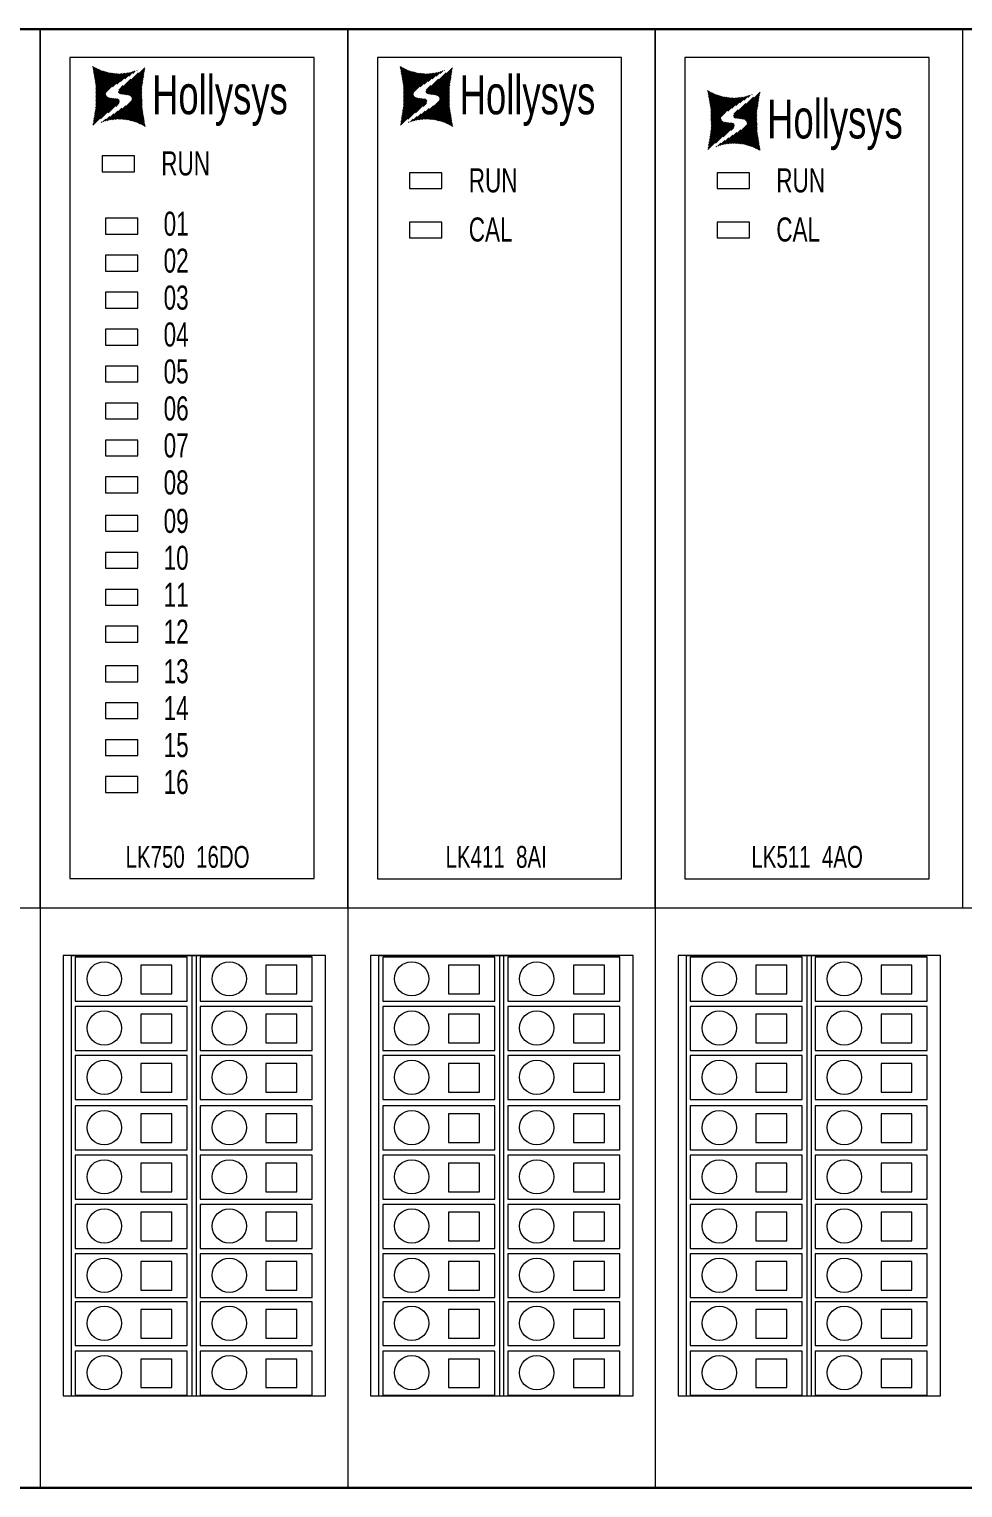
# Model space of a CAD drawing. Header units: millimetres. Extents: x 33157 to 59611, y -29750 to 1750.
# Drawn here: x 58746.7 to 58852.9, y 999.8 to 1165.8 of the extents above; entities that cross this region are included whole.
import ezdxf

# ---------------------------------------------------------------- set-up
doc = ezdxf.new("R2010")
doc.units = ezdxf.units.MM
doc.layers.get('0').update_dxf_attribs({"lineweight": 18})
doc.layers.add('细实线', color=7, linetype='Continuous', lineweight=20)
doc.styles.add('HZ', font='arial.ttf')

# ---------------------------------------------------------------- blocks, each defined once
blk = doc.blocks.new('*X24')
at = {"color": 0}
for p, q in [((53700.41, 1086.01), (53701.82, 1087.42)), ((53700.43, 1085.88), (53702.69, 1088.14)), ((53700.5, 1085.8), (53703.43, 1088.72)), ((53700.61, 1085.76), (53703.4, 1088.54)), ((53700.74, 1085.74), (53703.37, 1088.36)), ((53700.88, 1085.72), (53703.34, 1088.18)), ((53701.01, 1085.7), (53703.31, 1088)), ((53701.15, 1085.69), (53703.28, 1087.82)), ((53701.28, 1085.67), (53703.26, 1087.64)), ((53701.42, 1085.65), (53703.23, 1087.46)), ((53699.81, 1082.83), (53703.08, 1086.1)), ((53699.98, 1082.85), (53703.08, 1085.95)), ((53700.15, 1082.87), (53703.08, 1085.8)), ((53700.32, 1082.88), (53703.08, 1085.65)), ((53700.44, 1086.2), (53700.95, 1086.7)), ((53701.54, 1085.63), (53703.2, 1087.28)), ((53701.66, 1085.59), (53703.17, 1087.1)), ((53701.75, 1085.53), (53703.14, 1086.92)), ((53701.83, 1085.46), (53703.11, 1086.74)), ((53701.9, 1085.38), (53703.08, 1086.56)), ((53701.94, 1085.27), (53703.08, 1086.4)), ((53701.95, 1085.12), (53703.08, 1086.25)), ((53699.47, 1082.8), (53700.79, 1084.11)), ((53699.64, 1082.82), (53701.25, 1084.42)), ((53700.48, 1082.89), (53703.08, 1085.5)), ((53700.62, 1082.88), (53703.08, 1085.35)), ((53700.75, 1082.87), (53703.09, 1085.2)), ((53700.89, 1082.85), (53703.09, 1085.05)), ((53701.03, 1082.84), (53703.09, 1084.9)), ((53701.17, 1082.83), (53703.09, 1084.74)), ((53701.31, 1082.82), (53703.09, 1084.59)), ((53701.45, 1082.8), (53703.09, 1084.44)), ((53701.58, 1082.78), (53703.09, 1084.29)), ((53701.69, 1082.74), (53703.11, 1084.16)), ((53701.81, 1082.71), (53703.13, 1084.03)), ((53698.43, 1082.51), (53698.5, 1082.58)), ((53698.64, 1082.57), (53698.96, 1082.89)), ((53698.86, 1082.64), (53699.41, 1083.19)), ((53699.07, 1082.7), (53699.87, 1083.5)), ((53699.29, 1082.76), (53700.33, 1083.81)), ((53701.93, 1082.68), (53703.15, 1083.9)), ((53702.05, 1082.64), (53703.17, 1083.77)), ((53702.17, 1082.61), (53703.2, 1083.64)), ((53702.29, 1082.58), (53703.22, 1083.51)), ((53702.4, 1082.54), (53703.24, 1083.38)), ((53702.52, 1082.51), (53703.26, 1083.25)), ((53702.62, 1082.46), (53703.28, 1083.12)), ((53702.72, 1082.41), (53703.31, 1082.99)), ((53702.82, 1082.36), (53703.33, 1082.86)), ((53702.93, 1082.31), (53703.35, 1082.73)), ((53703.03, 1082.26), (53703.37, 1082.6)), ((53703.13, 1082.21), (53703.39, 1082.47)), ((53703.23, 1082.16), (53703.42, 1082.34)), ((53703.33, 1082.1), (53703.44, 1082.21)), ((53703.43, 1082.05), (53703.46, 1082.08))]:
    blk.add_line(p, q, dxfattribs=at)
blk = doc.blocks.new('*X25')
at = {"color": 0}
for p, q in [((53697.47, 1088.84), (53697.51, 1088.88)), ((53697.49, 1088.71), (53697.61, 1088.83)), ((53697.52, 1088.58), (53697.71, 1088.77)), ((53697.54, 1088.45), (53697.81, 1088.72)), ((53697.56, 1088.32), (53697.92, 1088.67)), ((53697.58, 1088.19), (53698.02, 1088.62)), ((53697.6, 1088.06), (53698.12, 1088.57)), ((53697.63, 1087.93), (53698.22, 1088.52)), ((53697.65, 1087.8), (53698.32, 1088.47)), ((53697.67, 1087.67), (53698.42, 1088.42)), ((53697.69, 1087.54), (53698.54, 1088.39)), ((53697.71, 1087.41), (53698.66, 1088.36)), ((53697.74, 1087.28), (53698.78, 1088.32)), ((53697.76, 1087.15), (53698.9, 1088.29)), ((53697.78, 1087.02), (53699.01, 1088.26)), ((53697.8, 1086.89), (53699.13, 1088.22)), ((53697.82, 1086.76), (53699.25, 1088.19)), ((53697.84, 1086.62), (53699.37, 1088.15)), ((53697.84, 1086.47), (53699.5, 1088.13)), ((53697.84, 1086.32), (53699.64, 1088.12)), ((53697.84, 1086.17), (53699.78, 1088.11)), ((53697.84, 1086.02), (53699.92, 1088.09)), ((53697.84, 1085.87), (53700.05, 1088.08)), ((53697.84, 1085.72), (53700.19, 1088.07)), ((53697.84, 1085.57), (53700.33, 1088.06)), ((53697.84, 1085.42), (53700.47, 1088.04)), ((53697.85, 1084.81), (53701.14, 1088.11)), ((53697.85, 1084.96), (53700.97, 1088.09)), ((53697.85, 1085.12), (53700.81, 1088.07)), ((53697.85, 1085.27), (53700.64, 1088.06)), ((53699.75, 1086.56), (53701.31, 1088.12)), ((53700.21, 1086.87), (53701.48, 1088.14)), ((53700.66, 1087.17), (53701.67, 1088.18)), ((53701.12, 1087.48), (53701.89, 1088.25)), ((53701.58, 1087.79), (53702.1, 1088.31)), ((53702.04, 1088.09), (53702.32, 1088.37)), ((53702.5, 1088.4), (53702.53, 1088.44)), ((53697.85, 1084.66), (53698.98, 1085.79)), ((53697.85, 1084.51), (53698.99, 1085.65)), ((53697.5, 1082.19), (53700.44, 1085.13)), ((53697.53, 1082.37), (53700.33, 1085.18)), ((53697.56, 1082.55), (53700.21, 1085.2)), ((53697.58, 1082.73), (53700.07, 1085.21)), ((53697.61, 1082.91), (53699.93, 1085.23)), ((53697.64, 1083.09), (53699.8, 1085.25)), ((53697.67, 1083.27), (53699.67, 1085.27)), ((53697.7, 1083.45), (53699.53, 1085.28)), ((53697.73, 1083.63), (53699.4, 1085.31)), ((53697.75, 1083.81), (53699.29, 1085.34)), ((53697.78, 1083.99), (53699.19, 1085.4)), ((53697.81, 1084.17), (53699.1, 1085.46)), ((53697.84, 1084.35), (53699.04, 1085.55)), ((53698.36, 1082.9), (53700.5, 1085.04)), ((53699.23, 1083.62), (53700.52, 1084.91)), ((53700.1, 1084.34), (53700.46, 1084.7))]:
    blk.add_line(p, q, dxfattribs=at)
blk = doc.blocks.new('lk710')
at = {"layer": '细实线'}
for points in [[(53691.51, 1093.13), (53691.51, 993.13), (53726.51, 993.13), (53726.51, 1093.13)], [(53694.88, 1089.9), (53694.88, 996.45), (53722.68, 996.45), (53722.68, 1089.9)], [(53698.55, 1078.7), (53698.55, 1076.9), (53702.23, 1076.9), (53702.23, 1078.7)], [(53698.92, 1071.6), (53698.92, 1069.8), (53702.6, 1069.8), (53702.6, 1071.6)], [(53698.92, 1067.39), (53698.92, 1065.59), (53702.6, 1065.59), (53702.6, 1067.39)], [(53698.92, 1063.19), (53698.92, 1061.39), (53702.6, 1061.39), (53702.6, 1063.19)], [(53698.92, 1058.98), (53698.92, 1057.18), (53702.6, 1057.18), (53702.6, 1058.98)], [(53698.92, 1054.78), (53698.92, 1052.97), (53702.6, 1052.97), (53702.6, 1054.78)], [(53698.92, 1050.57), (53698.92, 1048.77), (53702.6, 1048.77), (53702.6, 1050.57)], [(53698.92, 1046.37), (53698.92, 1044.56), (53702.6, 1044.56), (53702.6, 1046.37)], [(53698.92, 1042.16), (53698.92, 1040.36), (53702.6, 1040.36), (53702.6, 1042.16)], [(53698.92, 1037.78), (53698.92, 1035.98), (53702.6, 1035.98), (53702.6, 1037.78)], [(53698.92, 1033.57), (53698.92, 1031.77), (53702.6, 1031.77), (53702.6, 1033.57)], [(53698.92, 1029.37), (53698.92, 1027.57), (53702.6, 1027.57), (53702.6, 1029.37)], [(53698.92, 1025.16), (53698.92, 1023.36), (53702.6, 1023.36), (53702.6, 1025.16)], [(53698.92, 1020.67), (53698.92, 1018.87), (53702.6, 1018.87), (53702.6, 1020.67)], [(53698.92, 1016.46), (53698.92, 1014.66), (53702.6, 1014.66), (53702.6, 1016.46)], [(53698.92, 1012.26), (53698.92, 1010.46), (53702.6, 1010.46), (53702.6, 1012.26)], [(53698.92, 1008.05), (53698.92, 1006.25), (53702.6, 1006.25), (53702.6, 1008.05)]]:
    blk.add_lwpolyline(points, close=True, dxfattribs=at)
at = {"color": 0}
for name in ['*X25', '*X24']:
    blk.add_blockref(name, (0, 0), dxfattribs=at)
at = {"color": 7, "linetype": 'Continuous', "style": 'HZ', "width": 0.67}
for s, height, p in [('Hollysys', 4.432, (53704.24, 1083.44)), ('RUN', 2.737, (53705.28, 1076.48)), ('01', 2.737, (53705.55, 1069.62)), ('02', 2.737, (53705.55, 1065.41)), ('03', 2.737, (53705.55, 1061.21)), ('04', 2.737, (53705.55, 1057)), ('05', 2.737, (53705.55, 1052.8)), ('06', 2.737, (53705.55, 1048.59)), ('07', 2.737, (53705.55, 1044.39)), ('08', 2.737, (53705.55, 1040.18)), ('09', 2.737, (53705.55, 1035.8)), ('10', 2.737, (53705.55, 1031.59)), ('11', 2.737, (53705.55, 1027.39)), ('12', 2.737, (53705.55, 1023.18)), ('13', 2.737, (53705.55, 1018.69)), ('14', 2.737, (53705.55, 1014.48)), ('15', 2.737, (53705.55, 1010.28)), ('16', 2.737, (53705.55, 1006.07))]:
    blk.add_text(s, height=height, dxfattribs=at).set_placement(p)
at = {"color": 7, "linetype": 'Continuous', "insert": (53701.22, 997.65), "char_height": 2.4883, "width": 20.7552, "attachment_point": 7, "style": 'HZ'}
blk.add_mtext('{\\W0.67;LK710  16DO}', dxfattribs=at)
blk = doc.blocks.new('*X66')
at = {"color": 0}
for p, q in [((53995.5, 1086.4), (53998.43, 1089.33)), ((53995.61, 1086.36), (53998.4, 1089.15)), ((53995.74, 1086.34), (53998.37, 1088.97)), ((53995.41, 1086.61), (53996.82, 1088.02)), ((53995.43, 1086.48), (53997.69, 1088.74)), ((53995.44, 1086.8), (53995.95, 1087.3)), ((53995.88, 1086.32), (53998.34, 1088.79)), ((53996.01, 1086.31), (53998.31, 1088.61)), ((53996.15, 1086.29), (53998.28, 1088.43)), ((53996.28, 1086.27), (53998.26, 1088.25)), ((53996.42, 1086.26), (53998.23, 1088.07)), ((53996.54, 1086.23), (53998.2, 1087.89)), ((53996.66, 1086.19), (53998.17, 1087.71)), ((53996.75, 1086.14), (53998.14, 1087.53)), ((53996.83, 1086.07), (53998.11, 1087.35)), ((53994.81, 1083.44), (53998.08, 1086.71)), ((53994.98, 1083.45), (53998.08, 1086.56)), ((53995.15, 1083.47), (53998.08, 1086.4)), ((53995.32, 1083.49), (53998.08, 1086.25)), ((53995.48, 1083.5), (53998.08, 1086.1)), ((53995.62, 1083.48), (53998.08, 1085.95)), ((53995.75, 1083.47), (53998.09, 1085.8)), ((53995.89, 1083.46), (53998.09, 1085.65)), ((53996.9, 1085.98), (53998.08, 1087.17)), ((53996.94, 1085.87), (53998.08, 1087.01)), ((53996.95, 1085.72), (53998.08, 1086.86)), ((53994.07, 1083.3), (53994.87, 1084.1)), ((53994.29, 1083.37), (53995.33, 1084.41)), ((53994.47, 1083.4), (53995.79, 1084.72)), ((53994.64, 1083.42), (53996.25, 1085.02)), ((53996.03, 1083.45), (53998.09, 1085.5)), ((53996.17, 1083.43), (53998.09, 1085.35)), ((53996.31, 1083.42), (53998.09, 1085.2)), ((53996.45, 1083.41), (53998.09, 1085.05)), ((53996.58, 1083.38), (53998.09, 1084.9)), ((53996.69, 1083.35), (53998.11, 1084.76)), ((53996.81, 1083.31), (53998.13, 1084.63)), ((53996.93, 1083.28), (53998.15, 1084.5)), ((53997.05, 1083.25), (53998.17, 1084.37)), ((53997.17, 1083.21), (53998.2, 1084.24)), ((53997.29, 1083.18), (53998.22, 1084.11)), ((53997.4, 1083.15), (53998.24, 1083.98)), ((53993.43, 1083.11), (53993.5, 1083.18)), ((53993.64, 1083.18), (53993.96, 1083.49)), ((53993.86, 1083.24), (53994.41, 1083.8)), ((53997.52, 1083.11), (53998.26, 1083.85)), ((53997.62, 1083.06), (53998.28, 1083.72)), ((53997.72, 1083.01), (53998.31, 1083.59)), ((53997.82, 1082.96), (53998.33, 1083.46)), ((53997.93, 1082.91), (53998.35, 1083.33)), ((53998.03, 1082.86), (53998.37, 1083.21)), ((53998.13, 1082.81), (53998.39, 1083.08)), ((53998.23, 1082.76), (53998.42, 1082.95)), ((53998.33, 1082.71), (53998.44, 1082.82)), ((53998.43, 1082.66), (53998.46, 1082.69))]:
    blk.add_line(p, q, dxfattribs=at)
blk = doc.blocks.new('*X67')
at = {"color": 0}
for p, q in [((53992.47, 1089.44), (53992.51, 1089.48)), ((53992.49, 1089.31), (53992.61, 1089.43)), ((53992.52, 1089.18), (53992.71, 1089.38)), ((53992.54, 1089.05), (53992.81, 1089.33)), ((53992.56, 1088.92), (53992.92, 1089.28)), ((53992.58, 1088.79), (53993.02, 1089.23)), ((53992.6, 1088.66), (53993.12, 1089.18)), ((53992.63, 1088.53), (53993.22, 1089.13)), ((53992.65, 1088.4), (53993.32, 1089.08)), ((53992.67, 1088.27), (53993.42, 1089.03)), ((53992.69, 1088.14), (53993.54, 1088.99)), ((53992.71, 1088.01), (53993.66, 1088.96)), ((53997.04, 1088.7), (53997.32, 1088.98)), ((53997.5, 1089), (53997.53, 1089.04)), ((53992.74, 1087.88), (53993.78, 1088.93)), ((53992.76, 1087.75), (53993.9, 1088.89)), ((53992.78, 1087.62), (53994.01, 1088.86)), ((53992.8, 1087.49), (53994.13, 1088.83)), ((53992.82, 1087.36), (53994.25, 1088.79)), ((53992.84, 1087.23), (53994.37, 1088.76)), ((53992.84, 1087.08), (53994.5, 1088.74)), ((53992.84, 1086.93), (53994.64, 1088.72)), ((53992.84, 1086.78), (53994.78, 1088.71)), ((53992.84, 1086.62), (53994.92, 1088.7)), ((53992.84, 1086.47), (53995.05, 1088.69)), ((53992.84, 1086.32), (53995.19, 1088.67)), ((53992.84, 1086.17), (53995.33, 1088.66)), ((53992.84, 1086.02), (53995.47, 1088.65)), ((53992.85, 1085.42), (53996.14, 1088.71)), ((53992.85, 1085.57), (53995.97, 1088.69)), ((53992.85, 1085.72), (53995.81, 1088.68)), ((53992.85, 1085.87), (53995.64, 1088.66)), ((53994.75, 1087.17), (53996.31, 1088.73)), ((53995.21, 1087.47), (53996.48, 1088.74)), ((53995.66, 1087.78), (53996.67, 1088.79)), ((53996.12, 1088.09), (53996.89, 1088.85)), ((53996.58, 1088.39), (53997.1, 1088.91)), ((53992.5, 1082.79), (53995.44, 1085.73)), ((53992.53, 1082.97), (53995.33, 1085.78)), ((53992.56, 1083.15), (53995.21, 1085.8)), ((53992.58, 1083.33), (53995.07, 1085.82)), ((53992.61, 1083.51), (53994.93, 1085.83)), ((53992.64, 1083.69), (53994.8, 1085.85)), ((53992.67, 1083.87), (53994.67, 1085.87)), ((53992.7, 1084.05), (53994.53, 1085.89)), ((53992.73, 1084.23), (53994.4, 1085.91)), ((53992.75, 1084.41), (53994.29, 1085.95)), ((53992.78, 1084.59), (53994.19, 1086)), ((53992.81, 1084.77), (53994.1, 1086.07)), ((53992.84, 1084.95), (53994.04, 1086.15)), ((53992.85, 1085.27), (53993.98, 1086.4)), ((53992.85, 1085.12), (53993.99, 1086.26)), ((53993.36, 1083.51), (53995.5, 1085.65)), ((53994.23, 1084.22), (53995.52, 1085.51)), ((53995.1, 1084.94), (53995.46, 1085.3))]:
    blk.add_line(p, q, dxfattribs=at)
blk = doc.blocks.new('LK750')
at = {"layer": '细实线'}
for points in [[(53986.51, 1093.73), (53986.51, 993.73), (54021.51, 993.73), (54021.51, 1093.73)], [(53989.88, 1090.5), (53989.88, 997.06), (54017.68, 997.06), (54017.68, 1090.5)], [(53993.55, 1079.3), (53993.55, 1077.5), (53997.23, 1077.5), (53997.23, 1079.3)], [(53993.92, 1072.2), (53993.92, 1070.4), (53997.6, 1070.4), (53997.6, 1072.2)], [(53993.92, 1068), (53993.92, 1066.19), (53997.6, 1066.19), (53997.6, 1068)], [(53993.92, 1063.79), (53993.92, 1061.99), (53997.6, 1061.99), (53997.6, 1063.79)], [(53993.92, 1059.59), (53993.92, 1057.78), (53997.6, 1057.78), (53997.6, 1059.59)], [(53993.92, 1055.38), (53993.92, 1053.58), (53997.6, 1053.58), (53997.6, 1055.38)], [(53993.92, 1051.18), (53993.92, 1049.37), (53997.6, 1049.37), (53997.6, 1051.18)], [(53993.92, 1046.97), (53993.92, 1045.17), (53997.6, 1045.17), (53997.6, 1046.97)], [(53993.92, 1042.77), (53993.92, 1040.96), (53997.6, 1040.96), (53997.6, 1042.77)], [(53993.92, 1038.38), (53993.92, 1036.58), (53997.6, 1036.58), (53997.6, 1038.38)], [(53993.92, 1034.18), (53993.92, 1032.37), (53997.6, 1032.37), (53997.6, 1034.18)], [(53993.92, 1029.97), (53993.92, 1028.17), (53997.6, 1028.17), (53997.6, 1029.97)], [(53993.92, 1025.77), (53993.92, 1023.96), (53997.6, 1023.96), (53997.6, 1025.77)], [(53993.92, 1021.27), (53993.92, 1019.47), (53997.6, 1019.47), (53997.6, 1021.27)], [(53993.92, 1017.07), (53993.92, 1015.27), (53997.6, 1015.27), (53997.6, 1017.07)], [(53993.92, 1012.86), (53993.92, 1011.06), (53997.6, 1011.06), (53997.6, 1012.86)], [(53993.92, 1008.66), (53993.92, 1006.85), (53997.6, 1006.85), (53997.6, 1008.66)]]:
    blk.add_lwpolyline(points, close=True, dxfattribs=at)
at = {"color": 0}
for name in ['*X67', '*X66']:
    blk.add_blockref(name, (0, 0), dxfattribs=at)
at = {"color": 7, "linetype": 'Continuous', "style": 'HZ', "width": 0.67}
for s, height, p in [('Hollysys', 4.432, (53999.24, 1084.05)), ('RUN', 2.737, (54000.28, 1077.08)), ('01', 2.737, (54000.55, 1070.22)), ('02', 2.737, (54000.55, 1066.02)), ('03', 2.737, (54000.55, 1061.81)), ('04', 2.737, (54000.55, 1057.61)), ('05', 2.737, (54000.55, 1053.4)), ('06', 2.737, (54000.55, 1049.2)), ('07', 2.737, (54000.55, 1044.99)), ('08', 2.737, (54000.55, 1040.78)), ('09', 2.737, (54000.55, 1036.4)), ('10', 2.737, (54000.55, 1032.2)), ('11', 2.737, (54000.55, 1027.99)), ('12', 2.737, (54000.55, 1023.79)), ('13', 2.737, (54000.55, 1019.29)), ('14', 2.737, (54000.55, 1015.09)), ('15', 2.737, (54000.55, 1010.88)), ('16', 2.737, (54000.55, 1006.68))]:
    blk.add_text(s, height=height, dxfattribs=at).set_placement(p)
at = {"color": 7, "linetype": 'Continuous', "insert": (53996.22, 998.25), "char_height": 2.4883, "width": 20.7552, "attachment_point": 7, "style": 'HZ'}
blk.add_mtext('{\\W0.67;LK750  16DO}', dxfattribs=at)
blk = doc.blocks.new('*X33')
at = {"color": 0}
for p, q in [((53844.97, 888.84), (53845.01, 888.88)), ((53844.99, 888.71), (53845.11, 888.83)), ((53845.02, 888.58), (53845.21, 888.77)), ((53845.04, 888.45), (53845.31, 888.72)), ((53845.06, 888.32), (53845.42, 888.67)), ((53845.08, 888.19), (53845.52, 888.62)), ((53845.1, 888.06), (53845.62, 888.57)), ((53845.13, 887.93), (53845.72, 888.52)), ((53845.15, 887.8), (53845.82, 888.47)), ((53845.17, 887.67), (53845.92, 888.42)), ((53845.19, 887.54), (53846.04, 888.39)), ((53845.21, 887.41), (53846.16, 888.36)), ((53845.24, 887.28), (53846.28, 888.32)), ((53845.26, 887.15), (53846.4, 888.29)), ((53845.28, 887.02), (53846.51, 888.26)), ((53845.3, 886.89), (53846.63, 888.22)), ((53845.32, 886.76), (53846.75, 888.19)), ((53845.34, 886.62), (53846.87, 888.16)), ((53845.34, 886.47), (53847, 888.13)), ((53845.34, 886.32), (53847.14, 888.12)), ((53845.34, 886.17), (53847.28, 888.11)), ((53845.35, 884.81), (53848.64, 888.11)), ((53847.25, 886.56), (53848.81, 888.12)), ((53847.71, 886.87), (53848.98, 888.14)), ((53848.16, 887.17), (53849.17, 888.18)), ((53848.62, 887.48), (53849.39, 888.25)), ((53849.08, 887.79), (53849.6, 888.31)), ((53849.54, 888.09), (53849.82, 888.37)), ((53850, 888.4), (53850.03, 888.44)), ((53845.34, 886.02), (53847.42, 888.09)), ((53845.34, 885.87), (53847.55, 888.08)), ((53845.34, 885.72), (53847.69, 888.07)), ((53845.34, 885.57), (53847.83, 888.06)), ((53845.34, 885.42), (53847.97, 888.04)), ((53845.35, 884.96), (53848.47, 888.09)), ((53845.35, 885.12), (53848.31, 888.07)), ((53845.35, 885.27), (53848.14, 888.06)), ((53845, 882.19), (53847.94, 885.13)), ((53845.03, 882.37), (53847.83, 885.18)), ((53845.06, 882.55), (53847.71, 885.2)), ((53845.08, 882.73), (53847.57, 885.21)), ((53845.11, 882.91), (53847.43, 885.23)), ((53845.14, 883.09), (53847.3, 885.25)), ((53845.17, 883.27), (53847.17, 885.27)), ((53845.2, 883.45), (53847.03, 885.28)), ((53845.23, 883.63), (53846.9, 885.31)), ((53845.25, 883.81), (53846.79, 885.34)), ((53845.28, 883.99), (53846.69, 885.4)), ((53845.31, 884.17), (53846.6, 885.46)), ((53845.34, 884.35), (53846.54, 885.55)), ((53845.35, 884.66), (53846.48, 885.79)), ((53845.35, 884.51), (53846.49, 885.65)), ((53845.86, 882.9), (53848, 885.04)), ((53846.73, 883.62), (53848.02, 884.91)), ((53847.6, 884.34), (53847.96, 884.7))]:
    blk.add_line(p, q, dxfattribs=at)
blk = doc.blocks.new('*X34')
at = {"color": 0}
for p, q in [((53847.93, 885.88), (53850.19, 888.14)), ((53848, 885.8), (53850.93, 888.72)), ((53848.11, 885.76), (53850.9, 888.54)), ((53848.24, 885.74), (53850.87, 888.36)), ((53848.38, 885.72), (53850.84, 888.18)), ((53847.91, 886.01), (53849.32, 887.42)), ((53847.94, 886.2), (53848.45, 886.7)), ((53848.51, 885.7), (53850.81, 888)), ((53848.65, 885.69), (53850.78, 887.82)), ((53848.78, 885.67), (53850.76, 887.64)), ((53848.92, 885.65), (53850.73, 887.46)), ((53849.04, 885.63), (53850.7, 887.28)), ((53849.16, 885.59), (53850.67, 887.1)), ((53849.25, 885.53), (53850.64, 886.92)), ((53849.33, 885.46), (53850.61, 886.74)), ((53849.4, 885.38), (53850.58, 886.56)), ((53847.31, 882.83), (53850.58, 886.1)), ((53847.48, 882.85), (53850.58, 885.95)), ((53847.65, 882.87), (53850.58, 885.8)), ((53847.82, 882.88), (53850.58, 885.65)), ((53847.98, 882.89), (53850.58, 885.5)), ((53848.12, 882.88), (53850.58, 885.35)), ((53848.25, 882.87), (53850.59, 885.2)), ((53848.39, 882.85), (53850.59, 885.05)), ((53848.53, 882.84), (53850.59, 884.9)), ((53849.44, 885.27), (53850.58, 886.4)), ((53849.45, 885.12), (53850.58, 886.25)), ((53846.36, 882.64), (53846.91, 883.19)), ((53846.57, 882.7), (53847.37, 883.5)), ((53846.79, 882.76), (53847.83, 883.81)), ((53846.97, 882.8), (53848.29, 884.11)), ((53847.14, 882.82), (53848.75, 884.42)), ((53848.67, 882.83), (53850.59, 884.74)), ((53848.81, 882.82), (53850.59, 884.59)), ((53848.95, 882.8), (53850.59, 884.44)), ((53849.08, 882.78), (53850.59, 884.29)), ((53849.19, 882.74), (53850.61, 884.16)), ((53849.31, 882.71), (53850.63, 884.03)), ((53849.43, 882.68), (53850.65, 883.9)), ((53849.55, 882.64), (53850.67, 883.77)), ((53849.67, 882.61), (53850.7, 883.64)), ((53849.79, 882.58), (53850.72, 883.51)), ((53849.9, 882.54), (53850.74, 883.38)), ((53850.02, 882.51), (53850.76, 883.25)), ((53850.12, 882.46), (53850.78, 883.12)), ((53845.93, 882.51), (53846, 882.58)), ((53846.14, 882.57), (53846.46, 882.89)), ((53850.22, 882.41), (53850.81, 882.99)), ((53850.32, 882.36), (53850.83, 882.86)), ((53850.43, 882.31), (53850.85, 882.73)), ((53850.53, 882.26), (53850.87, 882.6)), ((53850.63, 882.21), (53850.89, 882.47)), ((53850.73, 882.16), (53850.92, 882.34)), ((53850.83, 882.1), (53850.94, 882.21)), ((53850.93, 882.05), (53850.96, 882.08))]:
    blk.add_line(p, q, dxfattribs=at)
blk = doc.blocks.new('LK411')
at = {"layer": '细实线'}
for points in [[(53839.01, 893.13), (53839.01, 793.13), (53874.01, 793.13), (53874.01, 893.13)], [(53842.38, 889.9), (53842.38, 796.45), (53870.18, 796.45), (53870.18, 889.9)], [(53846.05, 876.78), (53846.05, 874.98), (53849.73, 874.98), (53849.73, 876.78)], [(53846.05, 871.18), (53846.05, 869.38), (53849.73, 869.38), (53849.73, 871.18)]]:
    blk.add_lwpolyline(points, close=True, dxfattribs=at)
at = {"color": 0}
for name in ['*X33', '*X34']:
    blk.add_blockref(name, (0, 0), dxfattribs=at)
at = {"color": 7, "linetype": 'Continuous', "style": 'HZ', "width": 0.67}
for s, height, p in [('Hollysys', 4.432, (53851.74, 883.44)), ('RUN', 2.737, (53852.78, 874.55)), ('CAL', 2.737, (53852.78, 868.96))]:
    blk.add_text(s, height=height, dxfattribs=at).set_placement(p)
at = {"color": 7, "linetype": 'Continuous', "insert": (53850.14, 797.65), "char_height": 2.4883, "width": 16.72, "attachment_point": 7, "style": 'HZ'}
blk.add_mtext('{\\W0.67;LK411  8AI}', dxfattribs=at)
blk = doc.blocks.new('*X42')
at = {"color": 0}
for p, q in [((53848, 683.05), (53850.93, 685.97)), ((53848.11, 683.01), (53850.9, 685.79)), ((53848.24, 682.99), (53850.87, 685.61)), ((53847.91, 683.26), (53849.32, 684.67)), ((53847.93, 683.13), (53850.19, 685.39)), ((53847.94, 683.45), (53848.45, 683.95)), ((53848.38, 682.97), (53850.84, 685.43)), ((53848.51, 682.95), (53850.81, 685.25)), ((53848.65, 682.94), (53850.78, 685.07)), ((53848.78, 682.92), (53850.76, 684.89)), ((53848.92, 682.9), (53850.73, 684.71)), ((53849.04, 682.88), (53850.7, 684.53)), ((53849.16, 682.84), (53850.67, 684.35)), ((53849.25, 682.78), (53850.64, 684.17)), ((53849.33, 682.71), (53850.61, 683.99)), ((53847.31, 680.08), (53850.58, 683.35)), ((53847.48, 680.1), (53850.58, 683.2)), ((53847.65, 680.12), (53850.58, 683.05)), ((53847.82, 680.13), (53850.58, 682.9)), ((53847.98, 680.14), (53850.58, 682.75)), ((53848.12, 680.13), (53850.58, 682.6)), ((53848.25, 680.12), (53850.59, 682.45)), ((53848.39, 680.1), (53850.59, 682.3)), ((53849.4, 682.63), (53850.58, 683.81)), ((53849.44, 682.52), (53850.58, 683.65)), ((53849.45, 682.37), (53850.58, 683.5)), ((53846.57, 679.95), (53847.37, 680.75)), ((53846.79, 680.01), (53847.83, 681.06)), ((53846.97, 680.05), (53848.29, 681.36)), ((53847.14, 680.07), (53848.75, 681.67)), ((53848.53, 680.09), (53850.59, 682.15)), ((53848.67, 680.08), (53850.59, 681.99)), ((53848.81, 680.07), (53850.59, 681.84)), ((53848.95, 680.05), (53850.59, 681.69)), ((53849.08, 680.03), (53850.59, 681.54)), ((53849.19, 679.99), (53850.61, 681.41)), ((53849.31, 679.96), (53850.63, 681.28)), ((53849.43, 679.93), (53850.65, 681.15)), ((53849.55, 679.89), (53850.67, 681.02)), ((53849.67, 679.86), (53850.7, 680.89)), ((53849.79, 679.83), (53850.72, 680.76)), ((53849.9, 679.79), (53850.74, 680.63)), ((53845.93, 679.76), (53846, 679.83)), ((53846.14, 679.82), (53846.46, 680.14)), ((53846.36, 679.89), (53846.91, 680.44)), ((53850.02, 679.76), (53850.76, 680.5)), ((53850.12, 679.71), (53850.78, 680.37)), ((53850.22, 679.66), (53850.81, 680.24)), ((53850.32, 679.61), (53850.83, 680.11)), ((53850.43, 679.56), (53850.85, 679.98)), ((53850.53, 679.51), (53850.87, 679.85)), ((53850.63, 679.46), (53850.89, 679.72)), ((53850.73, 679.41), (53850.92, 679.59)), ((53850.83, 679.35), (53850.94, 679.46)), ((53850.93, 679.3), (53850.96, 679.33))]:
    blk.add_line(p, q, dxfattribs=at)
blk = doc.blocks.new('*X43')
at = {"color": 0}
for p, q in [((53844.97, 686.09), (53845.01, 686.13)), ((53844.99, 685.96), (53845.11, 686.08)), ((53845.02, 685.83), (53845.21, 686.03)), ((53845.04, 685.7), (53845.31, 685.97)), ((53845.06, 685.57), (53845.42, 685.92)), ((53845.08, 685.44), (53845.52, 685.87)), ((53845.1, 685.31), (53845.62, 685.82)), ((53845.13, 685.18), (53845.72, 685.77)), ((53845.15, 685.05), (53845.82, 685.72)), ((53845.17, 684.92), (53845.92, 685.67)), ((53845.19, 684.79), (53846.04, 685.64)), ((53845.21, 684.66), (53846.16, 685.61)), ((53849.54, 685.34), (53849.82, 685.62)), ((53850, 685.65), (53850.03, 685.69)), ((53845.24, 684.53), (53846.28, 685.57)), ((53845.26, 684.4), (53846.4, 685.54)), ((53845.28, 684.27), (53846.51, 685.51)), ((53845.3, 684.14), (53846.63, 685.47)), ((53845.32, 684.01), (53846.75, 685.44)), ((53845.34, 683.87), (53846.87, 685.41)), ((53845.34, 683.72), (53847, 685.38)), ((53845.34, 683.57), (53847.14, 685.37)), ((53845.34, 683.42), (53847.28, 685.36)), ((53845.34, 683.27), (53847.42, 685.34)), ((53845.34, 683.12), (53847.55, 685.33)), ((53845.34, 682.97), (53847.69, 685.32)), ((53845.34, 682.82), (53847.83, 685.31)), ((53845.34, 682.67), (53847.97, 685.29)), ((53845.35, 682.06), (53848.64, 685.36)), ((53845.35, 682.21), (53848.47, 685.34)), ((53845.35, 682.37), (53848.31, 685.32)), ((53845.35, 682.52), (53848.14, 685.31)), ((53847.25, 683.81), (53848.81, 685.37)), ((53847.71, 684.12), (53848.98, 685.39)), ((53848.16, 684.43), (53849.17, 685.43)), ((53848.62, 684.73), (53849.39, 685.5)), ((53849.08, 685.04), (53849.6, 685.56)), ((53845, 679.44), (53847.94, 682.38)), ((53845.03, 679.62), (53847.83, 682.43)), ((53845.06, 679.8), (53847.71, 682.45)), ((53845.08, 679.98), (53847.57, 682.46)), ((53845.11, 680.16), (53847.43, 682.48)), ((53845.14, 680.34), (53847.3, 682.5)), ((53845.17, 680.52), (53847.17, 682.52)), ((53845.2, 680.7), (53847.03, 682.53)), ((53845.23, 680.88), (53846.9, 682.56)), ((53845.25, 681.06), (53846.79, 682.59)), ((53845.28, 681.24), (53846.69, 682.65)), ((53845.31, 681.42), (53846.6, 682.71)), ((53845.34, 681.6), (53846.54, 682.8)), ((53845.35, 681.91), (53846.48, 683.04)), ((53845.35, 681.76), (53846.49, 682.9)), ((53845.86, 680.15), (53848, 682.29)), ((53846.73, 680.87), (53848.02, 682.16)), ((53847.6, 681.59), (53847.96, 681.95))]:
    blk.add_line(p, q, dxfattribs=at)
blk = doc.blocks.new('LK511')
at = {"layer": '细实线'}
for points in [[(53839.01, 693.13), (53839.01, 593.13), (53874.01, 593.13), (53874.01, 693.13)], [(53842.38, 689.9), (53842.38, 596.45), (53870.18, 596.45), (53870.18, 689.9)], [(53846.05, 676.78), (53846.05, 674.98), (53849.73, 674.98), (53849.73, 676.78)], [(53846.05, 671.18), (53846.05, 669.38), (53849.73, 669.38), (53849.73, 671.18)]]:
    blk.add_lwpolyline(points, close=True, dxfattribs=at)
at = {"color": 0}
for name in ['*X43', '*X42']:
    blk.add_blockref(name, (0, 0), dxfattribs=at)
at = {"color": 7, "linetype": 'Continuous', "style": 'HZ', "width": 0.67}
for s, height, p in [('Hollysys', 4.432, (53851.74, 680.69)), ('RUN', 2.737, (53852.78, 674.55)), ('CAL', 2.737, (53852.78, 668.96))]:
    blk.add_text(s, height=height, dxfattribs=at).set_placement(p)
at = {"color": 7, "linetype": 'Continuous', "insert": (53849.95, 597.65), "char_height": 2.4883, "width": 18.6242, "attachment_point": 7, "style": 'HZ'}
blk.add_mtext('{\\W0.67;LK511  4AO}', dxfattribs=at)

msp = doc.modelspace()

# ---------------------------------------------------------------- linework, layer by layer
for p, q in [((58747.93, 1165.81), (58747.93, 999.81)), ((58782.93, 1165.81), (58782.93, 999.81)), ((58782.93, 1165.81), (58782.93, 999.81)), ((58817.93, 1165.81), (58817.93, 999.81)), ((58502.93, 1065.81), (58922.93, 1065.81)), ((58751.43, 1060.4), (58751.43, 1010.26)), ((58751.43, 1060.4), (58765.18, 1060.4)), ((58765.18, 1060.4), (58778.92, 1060.4)), ((58765.18, 1060.4), (58765.18, 1010.26)), ((58765.66, 1060.4), (58765.66, 1010.26)), ((58786.43, 1060.4), (58786.43, 1010.26)), ((58786.43, 1060.4), (58800.18, 1060.4)), ((58800.18, 1060.4), (58813.92, 1060.4)), ((58800.18, 1060.4), (58800.18, 1010.26)), ((58800.66, 1060.4), (58800.66, 1010.26)), ((58821.43, 1060.4), (58821.43, 1010.26)), ((58821.43, 1060.4), (58835.18, 1060.4)), ((58835.18, 1060.4), (58848.92, 1060.4)), ((58835.18, 1060.4), (58835.18, 1010.26)), ((58835.66, 1060.4), (58835.66, 1010.26))]:
    msp.add_line(p, q)
at = {"lineweight": 30}
msp.add_lwpolyline([(58922.93, 1165.81), (58502.93, 1165.81), (58502.93, 999.81), (58922.93, 999.81)], dxfattribs=at)
for points in [[(58750.52, 1060.4), (58750.52, 1010.26), (58780.4, 1010.26), (58780.4, 1060.4)], [(58751.91, 1060.19), (58751.91, 1055.19), (58764.66, 1055.19), (58764.66, 1060.19)], [(58759.39, 1059.3), (58759.39, 1056.04), (58762.91, 1056.04), (58762.91, 1059.3)], [(58766.14, 1060.19), (58766.14, 1055.19), (58778.89, 1055.19), (58778.89, 1060.19)], [(58773.62, 1059.3), (58773.62, 1056.04), (58777.14, 1056.04), (58777.14, 1059.3)], [(58785.52, 1060.4), (58785.52, 1010.26), (58815.4, 1010.26), (58815.4, 1060.4)], [(58786.91, 1060.19), (58786.91, 1055.19), (58799.66, 1055.19), (58799.66, 1060.19)], [(58794.39, 1059.3), (58794.39, 1056.04), (58797.91, 1056.04), (58797.91, 1059.3)], [(58801.14, 1060.19), (58801.14, 1055.19), (58813.89, 1055.19), (58813.89, 1060.19)], [(58808.62, 1059.3), (58808.62, 1056.04), (58812.14, 1056.04), (58812.14, 1059.3)], [(58820.52, 1060.4), (58820.52, 1010.26), (58850.4, 1010.26), (58850.4, 1060.4)], [(58821.91, 1060.19), (58821.91, 1055.19), (58834.66, 1055.19), (58834.66, 1060.19)], [(58829.39, 1059.3), (58829.39, 1056.04), (58832.91, 1056.04), (58832.91, 1059.3)], [(58836.14, 1060.19), (58836.14, 1055.19), (58848.89, 1055.19), (58848.89, 1060.19)], [(58843.62, 1059.3), (58843.62, 1056.04), (58847.14, 1056.04), (58847.14, 1059.3)], [(58751.91, 1054.59), (58751.91, 1049.59), (58764.66, 1049.59), (58764.66, 1054.59)], [(58766.14, 1054.59), (58766.14, 1049.59), (58778.89, 1049.59), (58778.89, 1054.59)], [(58786.91, 1054.59), (58786.91, 1049.59), (58799.66, 1049.59), (58799.66, 1054.59)], [(58801.14, 1054.59), (58801.14, 1049.59), (58813.89, 1049.59), (58813.89, 1054.59)], [(58821.91, 1054.59), (58821.91, 1049.59), (58834.66, 1049.59), (58834.66, 1054.59)], [(58836.14, 1054.59), (58836.14, 1049.59), (58848.89, 1049.59), (58848.89, 1054.59)], [(58759.39, 1053.7), (58759.39, 1050.44), (58762.91, 1050.44), (58762.91, 1053.7)], [(58773.62, 1053.7), (58773.62, 1050.44), (58777.14, 1050.44), (58777.14, 1053.7)], [(58794.39, 1053.7), (58794.39, 1050.44), (58797.91, 1050.44), (58797.91, 1053.7)], [(58808.62, 1053.7), (58808.62, 1050.44), (58812.14, 1050.44), (58812.14, 1053.7)], [(58829.39, 1053.7), (58829.39, 1050.44), (58832.91, 1050.44), (58832.91, 1053.7)], [(58843.62, 1053.7), (58843.62, 1050.44), (58847.14, 1050.44), (58847.14, 1053.7)], [(58751.91, 1048.99), (58751.91, 1043.99), (58764.66, 1043.99), (58764.66, 1048.99)], [(58759.39, 1048.1), (58759.39, 1044.84), (58762.91, 1044.84), (58762.91, 1048.1)], [(58766.14, 1048.99), (58766.14, 1043.99), (58778.89, 1043.99), (58778.89, 1048.99)], [(58773.62, 1048.1), (58773.62, 1044.84), (58777.14, 1044.84), (58777.14, 1048.1)], [(58786.91, 1048.99), (58786.91, 1043.99), (58799.66, 1043.99), (58799.66, 1048.99)], [(58794.39, 1048.1), (58794.39, 1044.84), (58797.91, 1044.84), (58797.91, 1048.1)], [(58801.14, 1048.99), (58801.14, 1043.99), (58813.89, 1043.99), (58813.89, 1048.99)], [(58808.62, 1048.1), (58808.62, 1044.84), (58812.14, 1044.84), (58812.14, 1048.1)], [(58821.91, 1048.99), (58821.91, 1043.99), (58834.66, 1043.99), (58834.66, 1048.99)], [(58829.39, 1048.1), (58829.39, 1044.84), (58832.91, 1044.84), (58832.91, 1048.1)], [(58836.14, 1048.99), (58836.14, 1043.99), (58848.89, 1043.99), (58848.89, 1048.99)], [(58843.62, 1048.1), (58843.62, 1044.84), (58847.14, 1044.84), (58847.14, 1048.1)], [(58751.91, 1043.26), (58751.91, 1038.26), (58764.66, 1038.26), (58764.66, 1043.26)], [(58766.14, 1043.26), (58766.14, 1038.26), (58778.89, 1038.26), (58778.89, 1043.26)], [(58786.91, 1043.26), (58786.91, 1038.26), (58799.66, 1038.26), (58799.66, 1043.26)], [(58801.14, 1043.26), (58801.14, 1038.26), (58813.89, 1038.26), (58813.89, 1043.26)], [(58821.91, 1043.26), (58821.91, 1038.26), (58834.66, 1038.26), (58834.66, 1043.26)], [(58836.14, 1043.26), (58836.14, 1038.26), (58848.89, 1038.26), (58848.89, 1043.26)], [(58759.39, 1042.37), (58759.39, 1039.11), (58762.91, 1039.11), (58762.91, 1042.37)], [(58773.62, 1042.37), (58773.62, 1039.11), (58777.14, 1039.11), (58777.14, 1042.37)], [(58794.39, 1042.37), (58794.39, 1039.11), (58797.91, 1039.11), (58797.91, 1042.37)], [(58808.62, 1042.37), (58808.62, 1039.11), (58812.14, 1039.11), (58812.14, 1042.37)], [(58829.39, 1042.37), (58829.39, 1039.11), (58832.91, 1039.11), (58832.91, 1042.37)], [(58843.62, 1042.37), (58843.62, 1039.11), (58847.14, 1039.11), (58847.14, 1042.37)], [(58751.91, 1037.66), (58751.91, 1032.66), (58764.66, 1032.66), (58764.66, 1037.66)], [(58766.14, 1037.66), (58766.14, 1032.66), (58778.89, 1032.66), (58778.89, 1037.66)], [(58786.91, 1037.66), (58786.91, 1032.66), (58799.66, 1032.66), (58799.66, 1037.66)], [(58801.14, 1037.66), (58801.14, 1032.66), (58813.89, 1032.66), (58813.89, 1037.66)], [(58821.91, 1037.66), (58821.91, 1032.66), (58834.66, 1032.66), (58834.66, 1037.66)], [(58836.14, 1037.66), (58836.14, 1032.66), (58848.89, 1032.66), (58848.89, 1037.66)], [(58759.39, 1036.77), (58759.39, 1033.51), (58762.91, 1033.51), (58762.91, 1036.77)], [(58773.62, 1036.77), (58773.62, 1033.51), (58777.14, 1033.51), (58777.14, 1036.77)], [(58794.39, 1036.77), (58794.39, 1033.51), (58797.91, 1033.51), (58797.91, 1036.77)], [(58808.62, 1036.77), (58808.62, 1033.51), (58812.14, 1033.51), (58812.14, 1036.77)], [(58829.39, 1036.77), (58829.39, 1033.51), (58832.91, 1033.51), (58832.91, 1036.77)], [(58843.62, 1036.77), (58843.62, 1033.51), (58847.14, 1033.51), (58847.14, 1036.77)], [(58751.91, 1032.06), (58751.91, 1027.06), (58764.66, 1027.06), (58764.66, 1032.06)], [(58759.39, 1031.17), (58759.39, 1027.91), (58762.91, 1027.91), (58762.91, 1031.17)], [(58766.14, 1032.06), (58766.14, 1027.06), (58778.89, 1027.06), (58778.89, 1032.06)], [(58773.62, 1031.17), (58773.62, 1027.91), (58777.14, 1027.91), (58777.14, 1031.17)], [(58786.91, 1032.06), (58786.91, 1027.06), (58799.66, 1027.06), (58799.66, 1032.06)], [(58794.39, 1031.17), (58794.39, 1027.91), (58797.91, 1027.91), (58797.91, 1031.17)], [(58801.14, 1032.06), (58801.14, 1027.06), (58813.89, 1027.06), (58813.89, 1032.06)], [(58808.62, 1031.17), (58808.62, 1027.91), (58812.14, 1027.91), (58812.14, 1031.17)], [(58821.91, 1032.06), (58821.91, 1027.06), (58834.66, 1027.06), (58834.66, 1032.06)], [(58829.39, 1031.17), (58829.39, 1027.91), (58832.91, 1027.91), (58832.91, 1031.17)], [(58836.14, 1032.06), (58836.14, 1027.06), (58848.89, 1027.06), (58848.89, 1032.06)], [(58843.62, 1031.17), (58843.62, 1027.91), (58847.14, 1027.91), (58847.14, 1031.17)], [(58751.91, 1026.45), (58751.91, 1021.45), (58764.66, 1021.45), (58764.66, 1026.45)], [(58766.14, 1026.45), (58766.14, 1021.45), (58778.89, 1021.45), (58778.89, 1026.45)], [(58786.91, 1026.45), (58786.91, 1021.45), (58799.66, 1021.45), (58799.66, 1026.45)], [(58801.14, 1026.45), (58801.14, 1021.45), (58813.89, 1021.45), (58813.89, 1026.45)], [(58821.91, 1026.45), (58821.91, 1021.45), (58834.66, 1021.45), (58834.66, 1026.45)], [(58836.14, 1026.45), (58836.14, 1021.45), (58848.89, 1021.45), (58848.89, 1026.45)], [(58759.39, 1025.55), (58759.39, 1022.3), (58762.91, 1022.3), (58762.91, 1025.55)], [(58773.62, 1025.55), (58773.62, 1022.3), (58777.14, 1022.3), (58777.14, 1025.55)], [(58794.39, 1025.55), (58794.39, 1022.3), (58797.91, 1022.3), (58797.91, 1025.55)], [(58808.62, 1025.55), (58808.62, 1022.3), (58812.14, 1022.3), (58812.14, 1025.55)], [(58829.39, 1025.55), (58829.39, 1022.3), (58832.91, 1022.3), (58832.91, 1025.55)], [(58843.62, 1025.55), (58843.62, 1022.3), (58847.14, 1022.3), (58847.14, 1025.55)], [(58751.91, 1020.99), (58751.91, 1015.99), (58764.66, 1015.99), (58764.66, 1020.99)], [(58766.14, 1020.99), (58766.14, 1015.99), (58778.89, 1015.99), (58778.89, 1020.99)], [(58786.91, 1020.99), (58786.91, 1015.99), (58799.66, 1015.99), (58799.66, 1020.99)], [(58801.14, 1020.99), (58801.14, 1015.99), (58813.89, 1015.99), (58813.89, 1020.99)], [(58821.91, 1020.99), (58821.91, 1015.99), (58834.66, 1015.99), (58834.66, 1020.99)], [(58836.14, 1020.99), (58836.14, 1015.99), (58848.89, 1015.99), (58848.89, 1020.99)], [(58759.39, 1020.09), (58759.39, 1016.83), (58762.91, 1016.83), (58762.91, 1020.09)], [(58773.62, 1020.09), (58773.62, 1016.83), (58777.14, 1016.83), (58777.14, 1020.09)], [(58794.39, 1020.09), (58794.39, 1016.83), (58797.91, 1016.83), (58797.91, 1020.09)], [(58808.62, 1020.09), (58808.62, 1016.83), (58812.14, 1016.83), (58812.14, 1020.09)], [(58829.39, 1020.09), (58829.39, 1016.83), (58832.91, 1016.83), (58832.91, 1020.09)], [(58843.62, 1020.09), (58843.62, 1016.83), (58847.14, 1016.83), (58847.14, 1020.09)], [(58751.91, 1015.36), (58751.91, 1010.36), (58764.66, 1010.36), (58764.66, 1015.36)], [(58759.39, 1014.46), (58759.39, 1011.21), (58762.91, 1011.21), (58762.91, 1014.46)], [(58766.14, 1015.36), (58766.14, 1010.36), (58778.89, 1010.36), (58778.89, 1015.36)], [(58773.62, 1014.46), (58773.62, 1011.21), (58777.14, 1011.21), (58777.14, 1014.46)], [(58786.91, 1015.36), (58786.91, 1010.36), (58799.66, 1010.36), (58799.66, 1015.36)], [(58794.39, 1014.46), (58794.39, 1011.21), (58797.91, 1011.21), (58797.91, 1014.46)], [(58801.14, 1015.36), (58801.14, 1010.36), (58813.89, 1010.36), (58813.89, 1015.36)], [(58808.62, 1014.46), (58808.62, 1011.21), (58812.14, 1011.21), (58812.14, 1014.46)], [(58821.91, 1015.36), (58821.91, 1010.36), (58834.66, 1010.36), (58834.66, 1015.36)], [(58829.39, 1014.46), (58829.39, 1011.21), (58832.91, 1011.21), (58832.91, 1014.46)], [(58836.14, 1015.36), (58836.14, 1010.36), (58848.89, 1010.36), (58848.89, 1015.36)], [(58843.62, 1014.46), (58843.62, 1011.21), (58847.14, 1011.21), (58847.14, 1014.46)]]:
    msp.add_lwpolyline(points, close=True)
for centre in [(58755.21, 1057.73), (58769.44, 1057.73), (58790.21, 1057.73), (58804.44, 1057.73), (58825.21, 1057.73), (58839.44, 1057.73), (58755.21, 1052.13), (58769.44, 1052.13), (58790.21, 1052.13), (58804.44, 1052.13), (58825.21, 1052.13), (58839.44, 1052.13), (58755.21, 1046.53), (58769.44, 1046.53), (58790.21, 1046.53), (58804.44, 1046.53), (58825.21, 1046.53), (58839.44, 1046.53), (58755.21, 1040.8), (58769.44, 1040.8), (58790.21, 1040.8), (58804.44, 1040.8), (58825.21, 1040.8), (58839.44, 1040.8), (58755.21, 1035.2), (58769.44, 1035.2), (58790.21, 1035.2), (58804.44, 1035.2), (58825.21, 1035.2), (58839.44, 1035.2), (58755.21, 1029.6), (58769.44, 1029.6), (58790.21, 1029.6), (58804.44, 1029.6), (58825.21, 1029.6), (58839.44, 1029.6), (58755.21, 1023.99), (58769.44, 1023.99), (58790.21, 1023.99), (58804.44, 1023.99), (58825.21, 1023.99), (58839.44, 1023.99), (58755.21, 1018.53), (58769.44, 1018.53), (58790.21, 1018.53), (58804.44, 1018.53), (58825.21, 1018.53), (58839.44, 1018.53), (58755.21, 1012.9), (58769.44, 1012.9), (58790.21, 1012.9), (58804.44, 1012.9), (58825.21, 1012.9), (58839.44, 1012.9)]:
    msp.add_circle(centre, 1.95)

# ---------------------------------------------------------------- block references
at = {"layer": '细实线'}
for name, p in [('lk710', (5021.42, 72.68)), ('LK750', (4761.42, 72.08)), ('LK411', (4943.92, 272.68)), ('LK511', (4978.92, 472.68))]:
    msp.add_blockref(name, p, dxfattribs=at)

doc.saveas('drawing.dxf')
